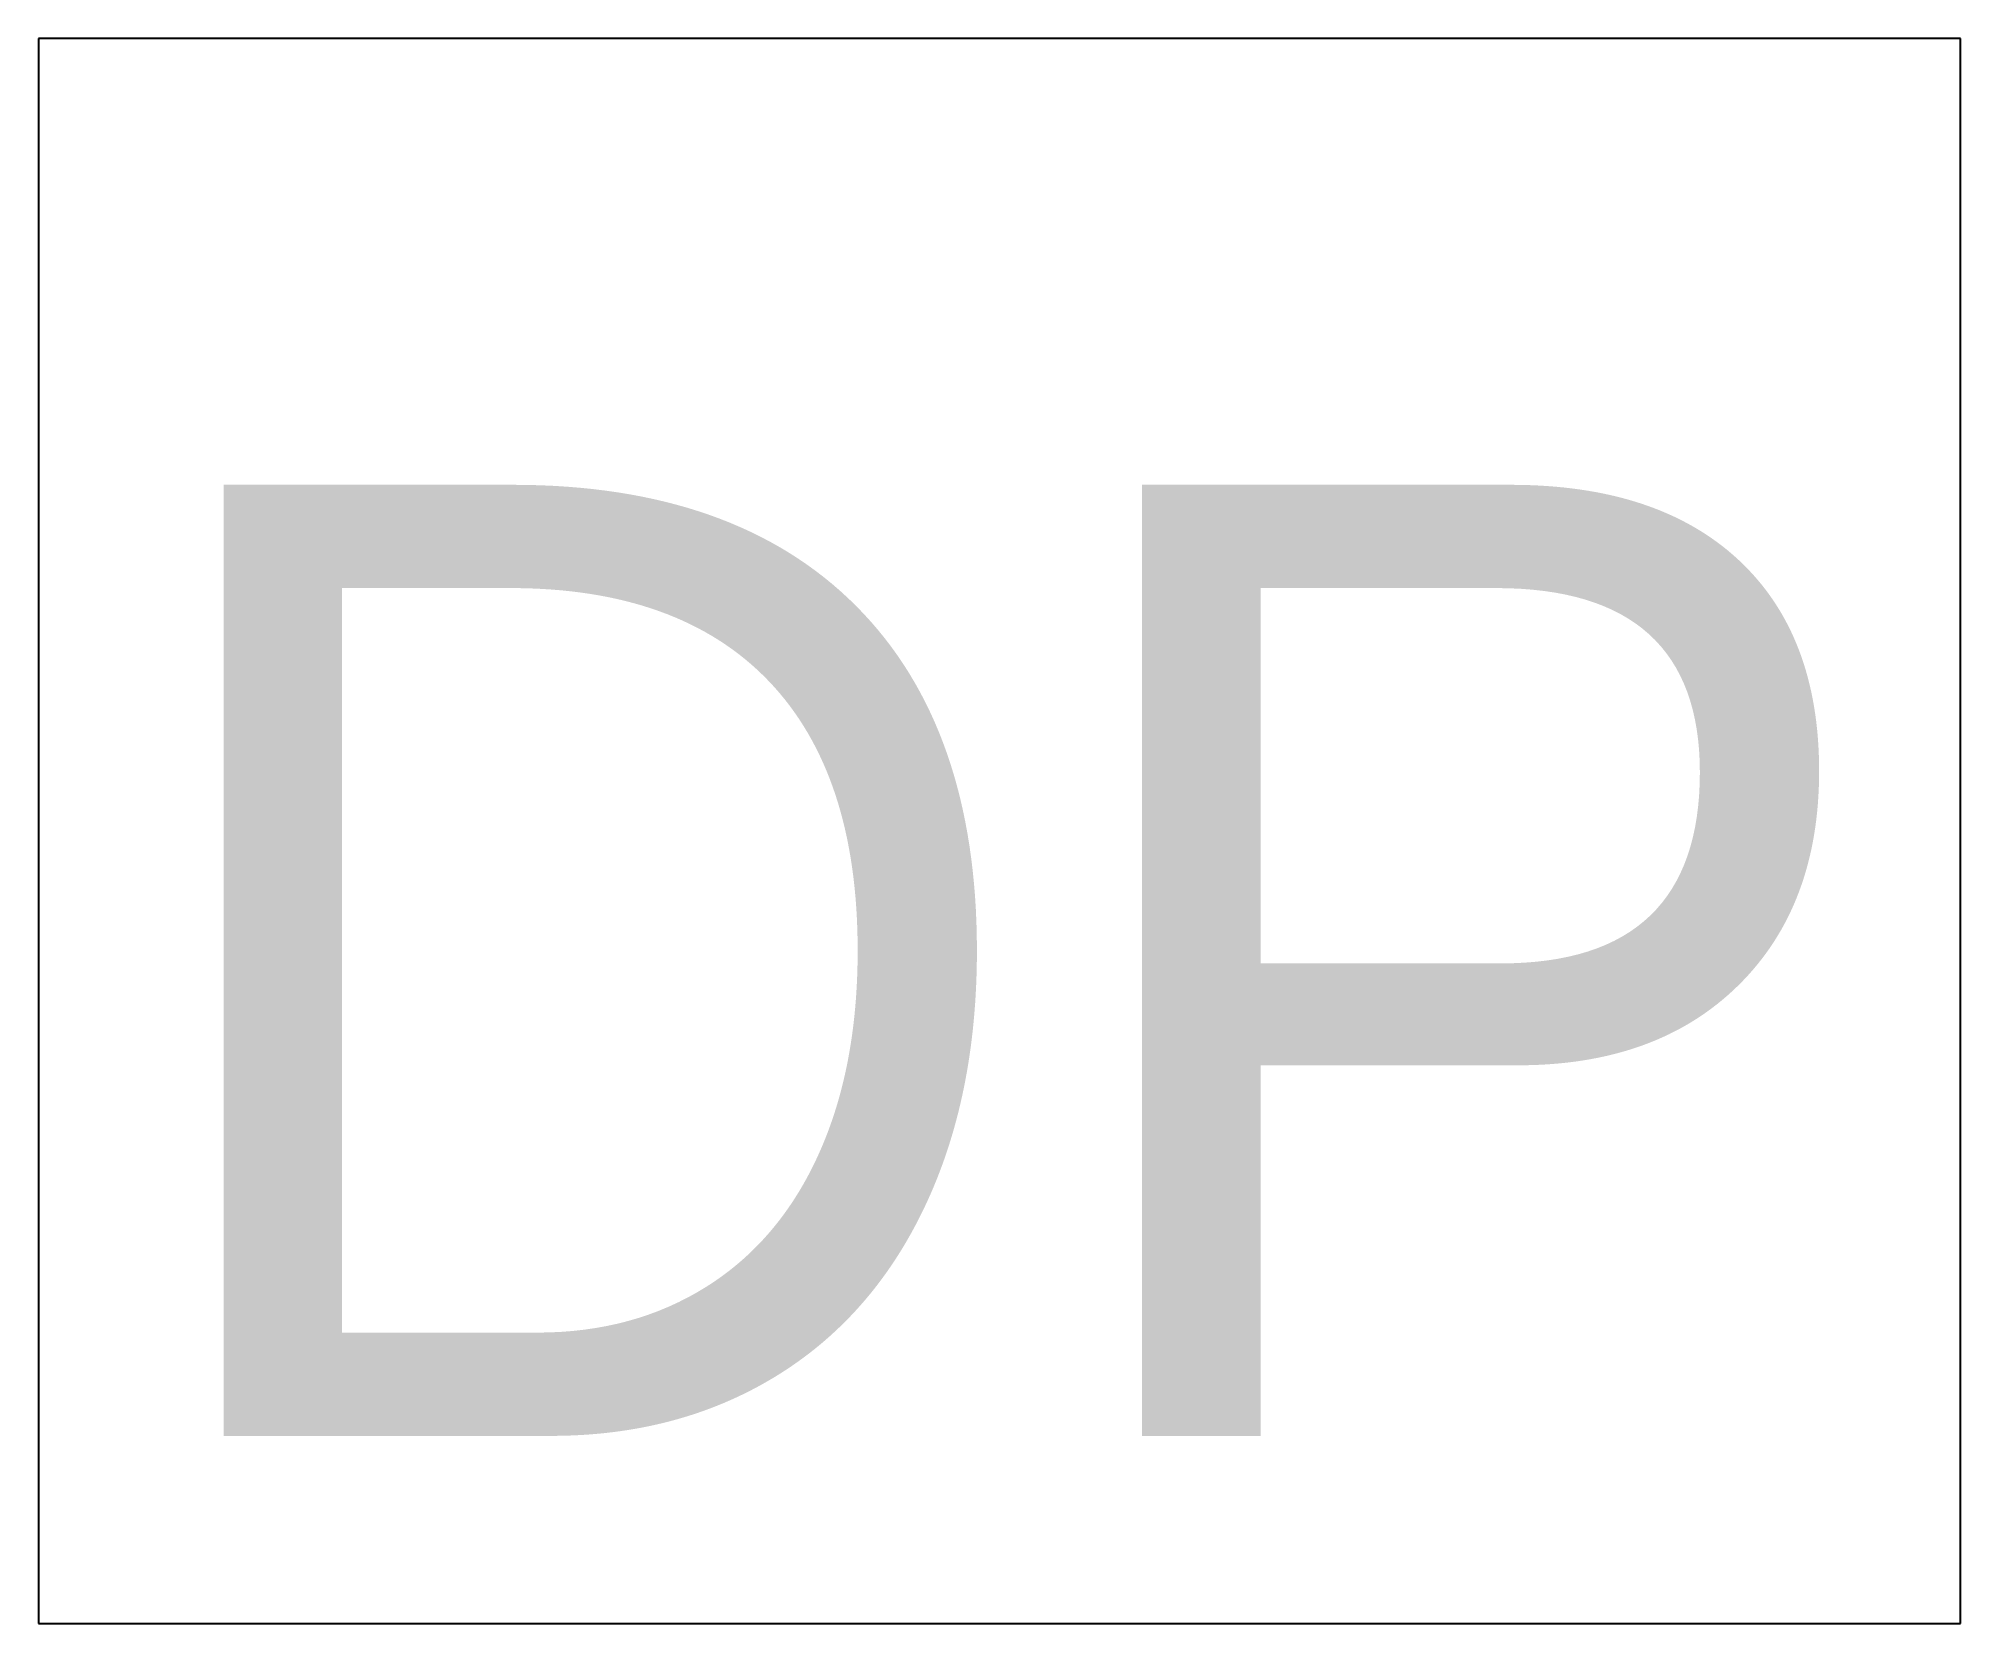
# Model space of a CAD drawing. Extents: x 44.2 to 54.5, y 1365.7 to 1374.1.
import ezdxf

# ---------------------------------------------------------------- set-up
doc = ezdxf.new("R2010")
doc.units = 0
doc.layers.add('EQ', color=7, linetype='CONTINUOUS')

msp = doc.modelspace()

# ---------------------------------------------------------------- linework, layer by layer
at = {"layer": 'EQ', "color": 0, "linetype": 'CONTINUOUS'}
for p, q in [((44.197, 1374.117), (44.197, 1365.653)), ((54.459, 1374.117), (44.197, 1374.117)), ((54.459, 1365.653), (54.459, 1374.117)), ((44.197, 1365.653), (54.459, 1365.653))]:
    msp.add_line(p, q, dxfattribs=at)

# ---------------------------------------------------------------- texts
msp.add_text('DP', height=5.0787, dxfattribs=at).set_placement((44.628, 1366.655))

doc.saveas('drawing.dxf')
